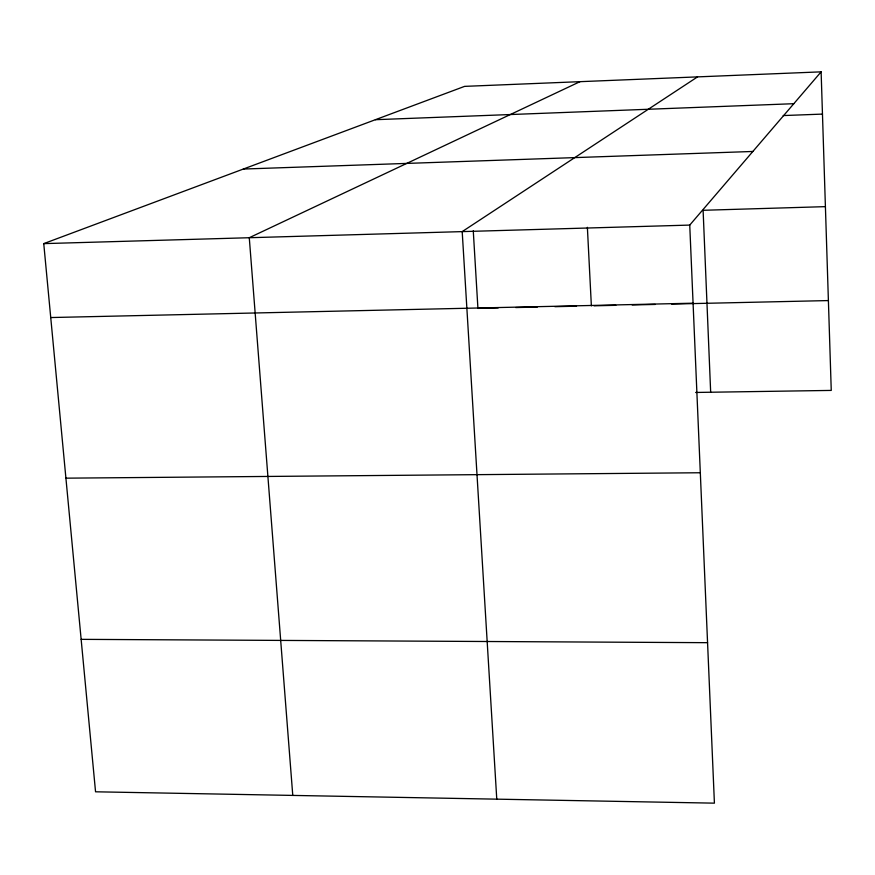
<?xml version="1.0" encoding="UTF-8"?>
<svg xmlns="http://www.w3.org/2000/svg" width="875" height="875" viewBox="0 0 875 875"><rect width="100%" height="100%" fill="white"/><g stroke="black" fill="none" stroke-linecap="round" stroke-linejoin="round"><path stroke-width="1.31" d="M689.741 225.083L821.122 71.848L464.592 86.373L43.75 243.622L95.55 791.798L714.416 803.152L689.741 225.083L43.75 243.622M697.561 76.88L462.197 231.612L496.77 799.159M579.961 81.681L249.277 237.716L292.775 795.419M375.397 119.7L793.822 103.698M783.213 115.566L822.467 114.1M243.327 169.05L752.861 151.462M825.409 206.642L703.106 210.295L710.664 392.23M50.739 317.548L693.077 303.198M498.181 307.945L477.925 308.394L473.266 230.792M515.736 307.552L537.348 307.07M554.903 306.677L576.516 306.195M594.092 305.802L615.847 305.32M632.166 304.948L655.288 304.434M671.606 304.073L828.395 300.573M695.636 392.459L831.25 390.414L821.122 71.848M65.909 478.166L700.306 472.752M81.145 639.352L707.569 642.677M587.377 227.314L591.369 305.867"/></g></svg>
